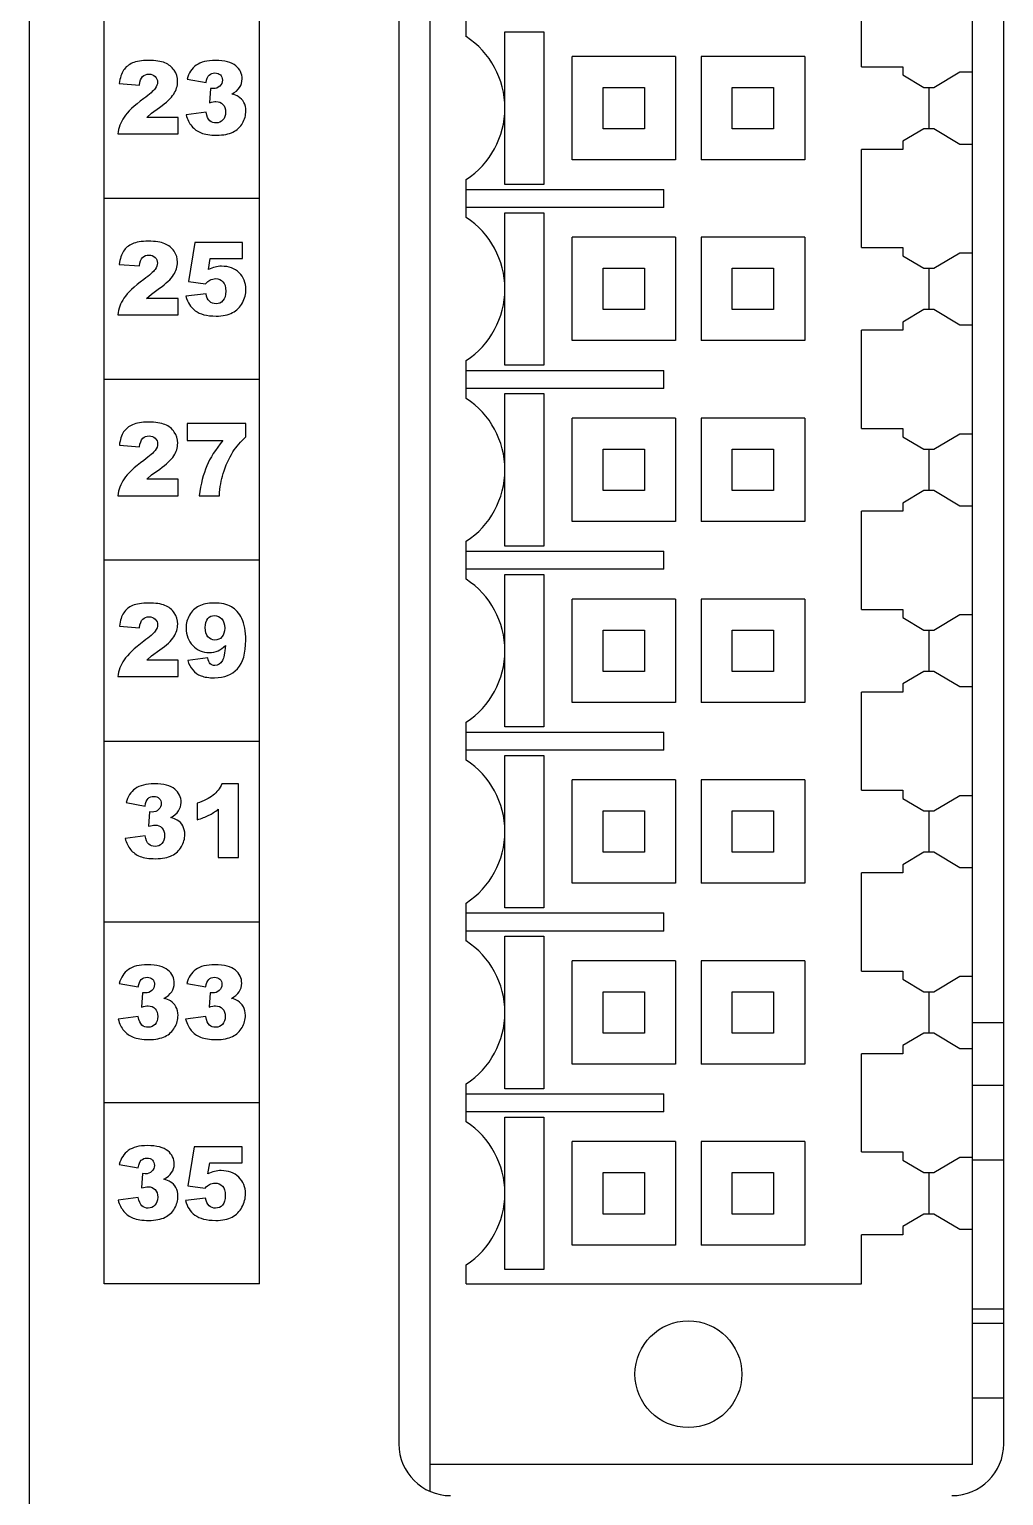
# Model space of a CAD drawing. Header units: millimetres. Extents: x 111 to 144, y 36 to 166.
# Drawn here: x 111 to 129.85, y 50.85 to 79.22 of the extents above; entities that cross this region are included whole.
import ezdxf

# ---------------------------------------------------------------- set-up
doc = ezdxf.new("R2010")
doc.units = ezdxf.units.MM
doc.header["$LTSCALE"] = 16.335
doc.layers.get('0').update_dxf_attribs({"linetype": 'CONTINUOUS'})

msp = doc.modelspace()

# ---------------------------------------------------------------- linework, layer by layer
at = {"linetype": 'Continuous'}
for p, q in [((111.001, 41.698), (111.001, 127.598)), ((118.751, 121.448), (118.751, 51.448)), ((129.251, 51.448), (129.251, 121.448)), ((118.151, 121.048), (118.151, 51.848)), ((129.851, 51.848), (129.851, 121.048)), ((112.451, 54.948), (112.451, 117.948)), ((115.451, 54.948), (115.451, 117.948)), ((127.101, 78.498), (127.101, 80.398)), ((119.451, 79.08), (119.451, 79.815)), ((120.201, 79.173), (120.952, 79.173)), ((120.201, 77.702), (120.201, 79.173)), ((120.952, 79.173), (120.952, 76.223)), ((123.501, 78.698), (121.501, 78.698)), ((121.501, 76.698), (121.501, 78.698)), ((123.501, 78.698), (123.501, 76.698)), ((126.001, 78.698), (124.001, 78.698)), ((124.001, 78.698), (124.001, 76.698)), ((126.001, 78.698), (126.001, 76.698)), ((127.101, 78.498), (127.901, 78.498)), ((127.901, 78.498), (127.901, 78.34)), ((127.901, 78.34), (128.304, 78.098)), ((128.501, 78.098), (129.001, 78.398)), ((129.001, 78.398), (129.251, 78.398)), ((112.74, 78.174), (113.13, 78.143)), ((114.054, 78.259), (114.422, 78.193)), ((114.506, 78.08), (114.486, 77.802)), ((114.557, 78.075), (114.506, 78.08)), ((122.101, 78.098), (122.901, 78.098)), ((122.101, 77.298), (122.101, 78.098)), ((122.901, 78.098), (122.901, 77.298)), ((124.601, 78.098), (125.401, 78.098)), ((124.601, 77.298), (124.601, 78.098)), ((125.401, 78.098), (125.401, 77.298)), ((128.304, 78.098), (128.501, 78.098)), ((128.401, 78.098), (128.401, 77.298)), ((113.271, 77.515), (113.364, 77.599)), ((113.879, 77.515), (113.271, 77.515)), ((113.364, 77.599), (113.521, 77.713)), ((113.879, 77.198), (113.879, 77.515)), ((114.422, 77.619), (114.033, 77.567)), ((120.201, 76.223), (120.201, 77.694)), ((112.712, 77.198), (113.879, 77.198)), ((122.901, 77.298), (122.101, 77.298)), ((125.401, 77.298), (124.601, 77.298)), ((128.304, 77.298), (127.901, 77.056)), ((128.501, 77.298), (128.304, 77.298)), ((129.001, 76.997), (128.501, 77.298)), ((127.901, 76.898), (127.101, 76.898)), ((127.101, 74.998), (127.101, 76.898)), ((127.901, 77.056), (127.901, 76.898)), ((129.251, 76.997), (129.001, 76.997)), ((123.501, 76.698), (121.501, 76.698)), ((126.001, 76.698), (124.001, 76.698)), ((119.451, 75.58), (119.451, 76.315)), ((119.451, 76.123), (123.276, 76.123)), ((120.952, 76.223), (120.201, 76.223)), ((123.276, 75.773), (123.276, 76.123)), ((115.451, 75.948), (112.451, 75.948)), ((123.276, 75.773), (119.451, 75.773)), ((120.201, 75.673), (120.952, 75.673)), ((120.201, 74.202), (120.201, 75.673)), ((120.952, 75.673), (120.952, 72.723)), ((123.501, 75.198), (121.501, 75.198)), ((121.501, 73.198), (121.501, 75.198)), ((123.501, 75.198), (123.501, 73.198)), ((126.001, 75.198), (124.001, 75.198)), ((124.001, 75.198), (124.001, 73.198)), ((126.001, 75.198), (126.001, 73.198)), ((114.201, 75.098), (114.078, 74.345)), ((115.124, 75.098), (114.201, 75.098)), ((115.124, 74.787), (115.124, 75.098)), ((127.101, 74.998), (127.901, 74.998)), ((127.901, 74.998), (127.901, 74.84)), ((112.739, 74.674), (113.129, 74.643)), ((114.465, 74.577), (114.499, 74.787)), ((114.499, 74.787), (115.124, 74.787)), ((127.901, 74.84), (128.304, 74.598)), ((128.501, 74.598), (129.001, 74.898)), ((129.001, 74.898), (129.251, 74.898)), ((114.078, 74.345), (114.409, 74.297)), ((122.101, 74.598), (122.901, 74.598)), ((122.101, 73.798), (122.101, 74.598)), ((122.901, 74.598), (122.901, 73.798)), ((124.601, 74.598), (125.401, 74.598)), ((124.601, 73.798), (124.601, 74.598)), ((125.401, 74.598), (125.401, 73.798)), ((128.304, 74.598), (128.501, 74.598)), ((128.401, 74.598), (128.401, 73.798)), ((113.27, 74.015), (113.363, 74.099)), ((113.363, 74.099), (113.52, 74.213)), ((114.421, 74.103), (114.027, 74.06)), ((120.201, 72.723), (120.201, 74.194)), ((113.877, 74.015), (113.27, 74.015)), ((113.877, 73.698), (113.877, 74.015)), ((122.901, 73.798), (122.101, 73.798)), ((125.401, 73.798), (124.601, 73.798)), ((128.304, 73.798), (127.901, 73.556)), ((128.501, 73.798), (128.304, 73.798)), ((129.001, 73.497), (128.501, 73.798)), ((112.71, 73.698), (113.877, 73.698)), ((127.901, 73.556), (127.901, 73.398)), ((129.251, 73.497), (129.001, 73.497)), ((127.901, 73.398), (127.101, 73.398)), ((127.101, 71.498), (127.101, 73.398)), ((123.501, 73.198), (121.501, 73.198)), ((126.001, 73.198), (124.001, 73.198)), ((119.451, 72.08), (119.451, 72.815)), ((120.952, 72.723), (120.201, 72.723)), ((115.451, 72.448), (112.451, 72.448)), ((119.451, 72.623), (123.276, 72.623)), ((123.276, 72.273), (123.276, 72.623)), ((123.276, 72.273), (119.451, 72.273)), ((120.201, 72.173), (120.952, 72.173)), ((120.201, 70.702), (120.201, 72.173)), ((120.952, 72.173), (120.952, 69.223)), ((115.188, 71.598), (114.053, 71.598)), ((114.053, 71.598), (114.053, 71.269)), ((115.188, 71.335), (115.188, 71.598)), ((123.501, 71.698), (121.501, 71.698)), ((121.501, 69.698), (121.501, 71.698)), ((123.501, 71.698), (123.501, 69.698)), ((126.001, 71.698), (124.001, 71.698)), ((124.001, 71.698), (124.001, 69.698)), ((126.001, 71.698), (126.001, 69.698)), ((114.053, 71.269), (114.744, 71.269)), ((127.101, 71.498), (127.901, 71.498)), ((127.901, 71.498), (127.901, 71.34)), ((127.901, 71.34), (128.304, 71.098)), ((128.501, 71.098), (129.001, 71.398)), ((129.001, 71.398), (129.251, 71.398)), ((112.742, 71.174), (113.131, 71.143)), ((122.101, 71.098), (122.901, 71.098)), ((122.101, 70.298), (122.101, 71.098)), ((122.901, 71.098), (122.901, 70.298)), ((124.601, 71.098), (125.401, 71.098)), ((124.601, 70.298), (124.601, 71.098)), ((125.401, 71.098), (125.401, 70.298)), ((128.304, 71.098), (128.501, 71.098)), ((128.401, 71.098), (128.401, 70.298)), ((113.366, 70.599), (113.523, 70.713)), ((120.201, 69.223), (120.201, 70.694)), ((113.273, 70.515), (113.366, 70.599)), ((113.88, 70.515), (113.273, 70.515)), ((113.88, 70.198), (113.88, 70.515)), ((112.713, 70.198), (113.88, 70.198)), ((114.289, 70.198), (114.677, 70.198)), ((122.901, 70.298), (122.101, 70.298)), ((125.401, 70.298), (124.601, 70.298)), ((128.304, 70.298), (127.901, 70.056)), ((128.501, 70.298), (128.304, 70.298)), ((129.001, 69.997), (128.501, 70.298)), ((127.901, 69.898), (127.101, 69.898)), ((127.101, 67.998), (127.101, 69.898)), ((127.901, 70.056), (127.901, 69.898)), ((129.251, 69.997), (129.001, 69.997)), ((123.501, 69.698), (121.501, 69.698)), ((126.001, 69.698), (124.001, 69.698)), ((119.451, 68.58), (119.451, 69.315)), ((119.451, 69.123), (123.276, 69.123)), ((120.952, 69.223), (120.201, 69.223)), ((123.276, 68.773), (123.276, 69.123)), ((115.451, 68.948), (112.451, 68.948)), ((123.276, 68.773), (119.451, 68.773)), ((120.201, 68.673), (120.952, 68.673)), ((120.201, 67.202), (120.201, 68.673)), ((120.952, 68.673), (120.952, 65.723)), ((123.501, 68.198), (121.501, 68.198)), ((121.501, 66.198), (121.501, 68.198)), ((123.501, 68.198), (123.501, 66.198)), ((126.001, 68.198), (124.001, 68.198)), ((124.001, 68.198), (124.001, 66.198)), ((126.001, 68.198), (126.001, 66.198)), ((127.101, 67.998), (127.901, 67.998)), ((127.901, 67.998), (127.901, 67.84)), ((127.901, 67.84), (128.304, 67.598)), ((128.501, 67.598), (129.001, 67.898)), ((129.001, 67.898), (129.251, 67.898)), ((112.742, 67.674), (113.132, 67.643)), ((122.101, 67.598), (122.901, 67.598)), ((122.101, 66.798), (122.101, 67.598)), ((122.901, 67.598), (122.901, 66.798)), ((124.601, 67.598), (125.401, 67.598)), ((124.601, 66.798), (124.601, 67.598)), ((125.401, 67.598), (125.401, 66.798)), ((128.304, 67.598), (128.501, 67.598)), ((128.401, 67.598), (128.401, 66.798)), ((113.273, 67.015), (113.366, 67.099)), ((113.881, 67.015), (113.273, 67.015)), ((113.366, 67.099), (113.523, 67.213)), ((113.881, 66.698), (113.881, 67.015)), ((114.451, 67.06), (114.064, 67.012)), ((120.201, 65.723), (120.201, 67.194)), ((112.714, 66.698), (113.881, 66.698)), ((122.901, 66.798), (122.101, 66.798)), ((125.401, 66.798), (124.601, 66.798)), ((128.304, 66.798), (127.901, 66.556)), ((128.501, 66.798), (128.304, 66.798)), ((129.001, 66.497), (128.501, 66.798)), ((127.901, 66.398), (127.101, 66.398)), ((127.101, 64.498), (127.101, 66.398)), ((127.901, 66.556), (127.901, 66.398)), ((129.251, 66.497), (129.001, 66.497)), ((123.501, 66.198), (121.501, 66.198)), ((126.001, 66.198), (124.001, 66.198)), ((119.451, 65.08), (119.451, 65.815)), ((119.451, 65.623), (123.276, 65.623)), ((120.952, 65.723), (120.201, 65.723)), ((123.276, 65.273), (123.276, 65.623)), ((112.451, 65.448), (115.451, 65.448)), ((123.276, 65.273), (119.451, 65.273)), ((120.201, 65.173), (120.952, 65.173)), ((120.201, 63.702), (120.201, 65.173)), ((120.952, 65.173), (120.952, 62.223)), ((123.501, 64.698), (121.501, 64.698)), ((121.501, 62.698), (121.501, 64.698)), ((123.501, 64.698), (123.501, 62.698)), ((126.001, 64.698), (124.001, 64.698)), ((124.001, 64.698), (124.001, 62.698)), ((126.001, 64.698), (126.001, 62.698)), ((115.049, 64.621), (114.728, 64.621)), ((115.049, 63.198), (115.049, 64.621)), ((127.101, 64.498), (127.901, 64.498)), ((127.901, 64.498), (127.901, 64.34)), ((112.873, 64.259), (113.241, 64.193)), ((114.247, 64.246), (114.247, 63.927)), ((114.656, 64.131), (114.656, 63.198)), ((127.901, 64.34), (128.304, 64.098)), ((128.501, 64.098), (129.001, 64.398)), ((129.001, 64.398), (129.251, 64.398)), ((113.325, 64.08), (113.305, 63.802)), ((113.375, 64.075), (113.325, 64.08)), ((122.101, 64.098), (122.901, 64.098)), ((122.101, 63.298), (122.101, 64.098)), ((122.901, 64.098), (122.901, 63.298)), ((124.601, 64.098), (125.401, 64.098)), ((124.601, 63.298), (124.601, 64.098)), ((125.401, 64.098), (125.401, 63.298)), ((128.304, 64.098), (128.501, 64.098)), ((128.401, 64.098), (128.401, 63.298)), ((113.241, 63.619), (112.852, 63.567)), ((120.201, 62.223), (120.201, 63.694)), ((122.901, 63.298), (122.101, 63.298)), ((125.401, 63.298), (124.601, 63.298)), ((128.304, 63.298), (127.901, 63.056)), ((128.501, 63.298), (128.304, 63.298)), ((129.001, 62.997), (128.501, 63.298)), ((114.656, 63.198), (115.049, 63.198)), ((127.901, 63.056), (127.901, 62.898)), ((129.251, 62.997), (129.001, 62.997)), ((127.901, 62.898), (127.101, 62.898)), ((127.101, 60.998), (127.101, 62.898)), ((123.501, 62.698), (121.501, 62.698)), ((126.001, 62.698), (124.001, 62.698)), ((119.451, 61.58), (119.451, 62.315)), ((120.952, 62.223), (120.201, 62.223)), ((115.451, 61.948), (112.451, 61.948)), ((119.451, 62.123), (123.276, 62.123)), ((123.276, 61.773), (123.276, 62.123)), ((123.276, 61.773), (119.451, 61.773)), ((120.201, 61.673), (120.952, 61.673)), ((120.201, 60.202), (120.201, 61.673)), ((120.952, 61.673), (120.952, 58.723)), ((123.501, 61.198), (121.501, 61.198)), ((121.501, 59.198), (121.501, 61.198)), ((123.501, 61.198), (123.501, 59.198)), ((126.001, 61.198), (124.001, 61.198)), ((124.001, 61.198), (124.001, 59.198)), ((126.001, 61.198), (126.001, 59.198)), ((112.741, 60.759), (113.109, 60.693)), ((114.046, 60.759), (114.413, 60.693)), ((127.101, 60.998), (127.901, 60.998)), ((127.901, 60.998), (127.901, 60.84)), ((127.901, 60.84), (128.304, 60.598)), ((128.501, 60.598), (129.001, 60.898)), ((129.001, 60.898), (129.251, 60.898)), ((113.193, 60.58), (113.173, 60.302)), ((113.244, 60.575), (113.193, 60.58)), ((114.497, 60.58), (114.477, 60.302)), ((114.548, 60.575), (114.497, 60.58)), ((122.101, 60.598), (122.901, 60.598)), ((122.101, 59.798), (122.101, 60.598)), ((122.901, 60.598), (122.901, 59.798)), ((124.601, 60.598), (125.401, 60.598)), ((124.601, 59.798), (124.601, 60.598)), ((125.401, 60.598), (125.401, 59.798)), ((128.304, 60.598), (128.501, 60.598)), ((128.401, 60.598), (128.401, 59.798)), ((120.201, 58.723), (120.201, 60.194)), ((113.109, 60.119), (112.72, 60.067)), ((114.413, 60.119), (114.025, 60.067)), ((129.851, 59.998), (129.251, 59.998)), ((129.851, 59.998), (129.251, 59.998)), ((122.901, 59.798), (122.101, 59.798)), ((125.401, 59.798), (124.601, 59.798)), ((128.304, 59.798), (127.901, 59.556)), ((128.501, 59.798), (128.304, 59.798)), ((129.001, 59.497), (128.501, 59.798)), ((127.901, 59.398), (127.101, 59.398)), ((127.101, 57.498), (127.101, 59.398)), ((127.901, 59.556), (127.901, 59.398)), ((129.251, 59.497), (129.001, 59.497)), ((123.501, 59.198), (121.501, 59.198)), ((126.001, 59.198), (124.001, 59.198)), ((119.451, 58.08), (119.451, 58.815)), ((129.851, 58.784), (129.251, 58.784)), ((119.451, 58.623), (123.276, 58.623)), ((120.952, 58.723), (120.201, 58.723)), ((123.276, 58.273), (123.276, 58.623)), ((115.451, 58.448), (112.451, 58.448)), ((123.276, 58.273), (119.451, 58.273)), ((120.201, 58.173), (120.952, 58.173)), ((120.201, 56.702), (120.201, 58.173)), ((120.952, 58.173), (120.952, 55.223)), ((123.501, 57.698), (121.501, 57.698)), ((121.501, 55.698), (121.501, 57.698)), ((123.501, 57.698), (123.501, 55.698)), ((126.001, 57.698), (124.001, 57.698)), ((124.001, 57.698), (124.001, 55.698)), ((126.001, 57.698), (126.001, 55.698)), ((114.192, 57.598), (114.069, 56.845)), ((115.116, 57.598), (114.192, 57.598)), ((115.116, 57.287), (115.116, 57.598)), ((127.101, 57.498), (127.901, 57.498)), ((127.901, 57.498), (127.901, 57.34)), ((127.901, 57.34), (128.304, 57.098)), ((128.501, 57.098), (129.001, 57.398)), ((129.001, 57.398), (129.251, 57.398)), ((129.851, 57.341), (129.251, 57.341)), ((112.74, 57.259), (113.108, 57.193)), ((113.192, 57.08), (113.171, 56.802)), ((113.242, 57.075), (113.192, 57.08)), ((114.457, 57.077), (114.49, 57.287)), ((114.49, 57.287), (115.116, 57.287)), ((122.101, 57.098), (122.901, 57.098)), ((122.101, 56.298), (122.101, 57.098)), ((122.901, 57.098), (122.901, 56.298)), ((124.601, 57.098), (125.401, 57.098)), ((124.601, 56.298), (124.601, 57.098)), ((125.401, 57.098), (125.401, 56.298)), ((128.304, 57.098), (128.501, 57.098)), ((128.401, 57.098), (128.401, 56.298)), ((114.069, 56.845), (114.401, 56.797)), ((113.108, 56.619), (112.719, 56.567)), ((114.412, 56.603), (114.019, 56.56)), ((120.201, 55.223), (120.201, 56.694)), ((122.901, 56.298), (122.101, 56.298)), ((125.401, 56.298), (124.601, 56.298)), ((128.304, 56.298), (127.901, 56.056)), ((128.501, 56.298), (128.304, 56.298)), ((129.001, 55.997), (128.501, 56.298)), ((127.901, 56.056), (127.901, 55.898)), ((129.251, 55.997), (129.001, 55.997)), ((123.501, 55.698), (121.501, 55.698)), ((126.001, 55.698), (124.001, 55.698)), ((127.901, 55.898), (127.101, 55.898)), ((127.101, 54.948), (127.101, 55.898)), ((119.451, 54.948), (119.451, 55.315)), ((120.952, 55.223), (120.201, 55.223)), ((115.451, 54.948), (112.451, 54.948)), ((119.451, 54.948), (127.101, 54.948)), ((129.851, 54.454), (129.251, 54.454)), ((129.251, 54.184), (129.851, 54.184)), ((129.251, 52.741), (129.851, 52.741)), ((129.251, 51.448), (118.751, 51.448)), ((118.751, 51.448), (118.751, 50.932))]:
    msp.add_line(p, q, dxfattribs=at)
msp.add_circle((123.751, 53.198), 1.033, dxfattribs=at)
for centre, radius, start, end in [((118.551, 77.698), 1.65, 303.0557, 56.9443), ((118.551, 74.198), 1.65, 303.0557, 56.9443), ((118.551, 70.698), 1.65, 303.0557, 56.9443), ((118.551, 67.198), 1.65, 303.0557, 56.9443), ((118.551, 63.698), 1.65, 303.0557, 56.9443), ((118.551, 60.198), 1.65, 303.0557, 56.9443), ((118.551, 56.698), 1.65, 303.0557, 56.9443), ((119.151, 51.848), 1, 180, 270), ((128.851, 51.848), 1, 270, 0)]:
    msp.add_arc(centre, radius, start, end, dxfattribs=at)
for points in [[(113.305, 78.621), (113.173, 78.621), (113.071, 78.604), (112.996, 78.572)], [(113.624, 78.574), (113.547, 78.605), (113.441, 78.621), (113.305, 78.621)], [(114.6, 78.621), (114.44, 78.621), (114.317, 78.59), (114.23, 78.528)], [(114.996, 78.519), (114.914, 78.587), (114.782, 78.621), (114.6, 78.621)], [(112.824, 78.431), (112.783, 78.369), (112.756, 78.283), (112.74, 78.174)], [(112.996, 78.572), (112.922, 78.539), (112.864, 78.492), (112.824, 78.431)], [(113.193, 78.308), (113.224, 78.339), (113.266, 78.355), (113.315, 78.355)], [(113.315, 78.355), (113.363, 78.355), (113.402, 78.34), (113.434, 78.309)], [(113.803, 78.43), (113.759, 78.495), (113.7, 78.543), (113.624, 78.574)], [(113.869, 78.214), (113.869, 78.294), (113.847, 78.365), (113.803, 78.43)], [(114.23, 78.528), (114.143, 78.465), (114.085, 78.375), (114.054, 78.259)], [(114.422, 78.193), (114.432, 78.261), (114.452, 78.31), (114.48, 78.338)], [(114.48, 78.338), (114.509, 78.365), (114.546, 78.38), (114.592, 78.38)], [(114.592, 78.38), (114.636, 78.38), (114.671, 78.366), (114.697, 78.341)], [(114.697, 78.341), (114.722, 78.316), (114.735, 78.281), (114.735, 78.239)], [(115.118, 78.262), (115.118, 78.365), (115.077, 78.45), (114.996, 78.519)], [(113.13, 78.143), (113.14, 78.221), (113.161, 78.277), (113.193, 78.308)], [(113.433, 78.075), (113.401, 78.031), (113.329, 77.966), (113.215, 77.882)], [(113.481, 78.2), (113.481, 78.16), (113.465, 78.119), (113.433, 78.075)], [(113.434, 78.309), (113.465, 78.279), (113.481, 78.242), (113.481, 78.2)], [(113.794, 77.969), (113.843, 78.047), (113.869, 78.128), (113.869, 78.214)], [(114.684, 78.124), (114.649, 78.091), (114.607, 78.075), (114.557, 78.075)], [(114.735, 78.239), (114.735, 78.195), (114.718, 78.156), (114.684, 78.124)], [(114.919, 77.969), (114.985, 78.005), (115.035, 78.048), (115.068, 78.098)], [(115.068, 78.098), (115.101, 78.147), (115.118, 78.201), (115.118, 78.262)], [(113.215, 77.882), (113.028, 77.744), (112.901, 77.623), (112.833, 77.522)], [(113.521, 77.713), (113.653, 77.806), (113.744, 77.891), (113.794, 77.969)], [(114.486, 77.802), (114.54, 77.817), (114.582, 77.825), (114.612, 77.825)], [(114.612, 77.825), (114.669, 77.825), (114.714, 77.807), (114.747, 77.771)], [(114.747, 77.771), (114.781, 77.735), (114.798, 77.686), (114.798, 77.621)], [(115.043, 77.922), (115.014, 77.94), (114.972, 77.956), (114.919, 77.969)], [(115.151, 77.809), (115.125, 77.856), (115.089, 77.894), (115.043, 77.922)], [(115.19, 77.642), (115.19, 77.707), (115.176, 77.762), (115.151, 77.809)], [(112.833, 77.522), (112.765, 77.421), (112.725, 77.312), (112.712, 77.198)], [(114.033, 77.567), (114.058, 77.479), (114.094, 77.407), (114.142, 77.349)], [(114.493, 77.455), (114.46, 77.486), (114.437, 77.54), (114.422, 77.619)], [(114.746, 77.468), (114.711, 77.43), (114.667, 77.411), (114.616, 77.411)], [(114.798, 77.621), (114.798, 77.557), (114.78, 77.506), (114.746, 77.468)], [(115.126, 77.407), (115.168, 77.481), (115.19, 77.559), (115.19, 77.642)], [(114.142, 77.349), (114.19, 77.292), (114.25, 77.248), (114.324, 77.219)], [(114.324, 77.219), (114.397, 77.189), (114.497, 77.174), (114.625, 77.174)], [(114.616, 77.411), (114.566, 77.411), (114.525, 77.425), (114.493, 77.455)], [(114.625, 77.174), (114.755, 77.174), (114.861, 77.195), (114.941, 77.234)], [(114.941, 77.234), (115.022, 77.274), (115.083, 77.332), (115.126, 77.407)], [(112.823, 74.931), (112.782, 74.869), (112.754, 74.783), (112.739, 74.674)], [(112.995, 75.072), (112.92, 75.039), (112.863, 74.992), (112.823, 74.931)], [(113.303, 75.121), (113.171, 75.121), (113.069, 75.104), (112.995, 75.072)], [(113.622, 75.074), (113.546, 75.105), (113.44, 75.121), (113.303, 75.121)], [(113.802, 74.93), (113.758, 74.995), (113.699, 75.043), (113.622, 75.074)], [(113.868, 74.714), (113.868, 74.794), (113.846, 74.865), (113.802, 74.93)], [(113.129, 74.643), (113.139, 74.721), (113.16, 74.777), (113.192, 74.808)], [(113.192, 74.808), (113.223, 74.839), (113.264, 74.855), (113.314, 74.855)], [(113.314, 74.855), (113.362, 74.855), (113.401, 74.84), (113.432, 74.809)], [(113.432, 74.809), (113.464, 74.779), (113.48, 74.742), (113.48, 74.7)], [(113.48, 74.7), (113.48, 74.66), (113.464, 74.619), (113.432, 74.575)], [(113.792, 74.469), (113.842, 74.547), (113.868, 74.628), (113.868, 74.714)], [(114.72, 74.638), (114.677, 74.638), (114.635, 74.632), (114.594, 74.622)], [(115.06, 74.511), (114.973, 74.595), (114.859, 74.638), (114.72, 74.638)], [(113.214, 74.382), (113.026, 74.244), (112.899, 74.123), (112.832, 74.022)], [(113.432, 74.575), (113.4, 74.531), (113.327, 74.466), (113.214, 74.382)], [(113.52, 74.213), (113.652, 74.306), (113.743, 74.391), (113.792, 74.469)], [(114.409, 74.297), (114.44, 74.332), (114.468, 74.356), (114.495, 74.37)], [(114.594, 74.622), (114.551, 74.612), (114.508, 74.597), (114.465, 74.577)], [(114.495, 74.37), (114.529, 74.388), (114.566, 74.398), (114.604, 74.398)], [(114.604, 74.398), (114.663, 74.398), (114.71, 74.377), (114.746, 74.339)], [(115.191, 74.191), (115.191, 74.319), (115.147, 74.426), (115.06, 74.511)], [(114.027, 74.06), (114.046, 73.995), (114.07, 73.94), (114.099, 73.896)], [(114.487, 73.959), (114.452, 73.992), (114.43, 74.04), (114.421, 74.103)], [(114.746, 74.339), (114.782, 74.3), (114.8, 74.239), (114.8, 74.156)], [(114.8, 74.156), (114.8, 74.074), (114.782, 74.013), (114.746, 73.972)], [(115.124, 73.93), (115.168, 74.014), (115.191, 74.101), (115.191, 74.191)], [(112.832, 74.022), (112.764, 73.921), (112.724, 73.812), (112.71, 73.698)], [(114.099, 73.896), (114.127, 73.852), (114.165, 73.812), (114.211, 73.778)], [(114.211, 73.778), (114.256, 73.743), (114.313, 73.717), (114.379, 73.7)], [(114.613, 73.911), (114.564, 73.911), (114.522, 73.927), (114.487, 73.959)], [(114.746, 73.972), (114.711, 73.931), (114.666, 73.911), (114.613, 73.911)], [(114.932, 73.74), (115.015, 73.783), (115.079, 73.847), (115.124, 73.93)], [(114.379, 73.7), (114.444, 73.683), (114.524, 73.674), (114.616, 73.674)], [(114.616, 73.674), (114.744, 73.674), (114.85, 73.696), (114.932, 73.74)], [(112.998, 71.572), (112.923, 71.539), (112.866, 71.492), (112.825, 71.431)], [(113.306, 71.621), (113.174, 71.621), (113.072, 71.604), (112.998, 71.572)], [(113.625, 71.574), (113.549, 71.605), (113.443, 71.621), (113.306, 71.621)], [(113.805, 71.43), (113.761, 71.495), (113.702, 71.543), (113.625, 71.574)], [(112.825, 71.431), (112.785, 71.369), (112.757, 71.283), (112.742, 71.174)], [(113.131, 71.143), (113.142, 71.221), (113.163, 71.277), (113.195, 71.308)], [(113.195, 71.308), (113.226, 71.339), (113.267, 71.355), (113.317, 71.355)], [(113.317, 71.355), (113.364, 71.355), (113.404, 71.34), (113.435, 71.309)], [(113.435, 71.309), (113.467, 71.279), (113.483, 71.242), (113.483, 71.2)], [(113.871, 71.214), (113.871, 71.294), (113.849, 71.365), (113.805, 71.43)], [(114.744, 71.269), (114.602, 71.092), (114.498, 70.927), (114.433, 70.773)], [(114.941, 71.045), (115.007, 71.149), (115.089, 71.245), (115.188, 71.335)], [(113.435, 71.075), (113.403, 71.031), (113.33, 70.966), (113.216, 70.882)], [(113.483, 71.2), (113.483, 71.16), (113.467, 71.119), (113.435, 71.075)], [(113.523, 70.713), (113.655, 70.806), (113.745, 70.891), (113.795, 70.969)], [(113.795, 70.969), (113.845, 71.047), (113.871, 71.128), (113.871, 71.214)], [(114.75, 70.625), (114.797, 70.779), (114.861, 70.92), (114.941, 71.045)], [(113.216, 70.882), (113.029, 70.744), (112.902, 70.623), (112.834, 70.522)], [(114.433, 70.773), (114.367, 70.618), (114.319, 70.426), (114.289, 70.198)], [(112.834, 70.522), (112.767, 70.421), (112.726, 70.312), (112.713, 70.198)], [(114.677, 70.198), (114.689, 70.362), (114.714, 70.504), (114.75, 70.625)], [(113.307, 68.121), (113.175, 68.121), (113.073, 68.104), (112.998, 68.072)], [(113.625, 68.074), (113.549, 68.105), (113.443, 68.121), (113.307, 68.121)], [(114.572, 68.121), (114.455, 68.121), (114.358, 68.101), (114.282, 68.062)], [(114.909, 68.049), (114.824, 68.097), (114.711, 68.121), (114.572, 68.121)], [(112.826, 67.931), (112.785, 67.869), (112.758, 67.783), (112.742, 67.674)], [(112.998, 68.072), (112.924, 68.039), (112.866, 67.992), (112.826, 67.931)], [(113.195, 67.808), (113.226, 67.839), (113.267, 67.855), (113.317, 67.855)], [(113.317, 67.855), (113.365, 67.855), (113.404, 67.84), (113.436, 67.809)], [(113.805, 67.93), (113.761, 67.995), (113.702, 68.043), (113.625, 68.074)], [(113.871, 67.714), (113.871, 67.794), (113.849, 67.865), (113.805, 67.93)], [(114.1, 67.889), (114.056, 67.813), (114.034, 67.728), (114.034, 67.635)], [(114.282, 68.062), (114.204, 68.023), (114.144, 67.966), (114.1, 67.889)], [(114.404, 67.646), (114.404, 67.723), (114.42, 67.781), (114.455, 67.82)], [(114.455, 67.82), (114.489, 67.859), (114.532, 67.879), (114.583, 67.879)], [(114.583, 67.879), (114.638, 67.879), (114.685, 67.857), (114.723, 67.814)], [(115.112, 67.82), (115.061, 67.925), (114.993, 68.001), (114.909, 68.049)], [(115.188, 67.405), (115.188, 67.577), (115.162, 67.715), (115.112, 67.82)], [(113.132, 67.643), (113.142, 67.721), (113.163, 67.777), (113.195, 67.808)], [(113.435, 67.575), (113.403, 67.531), (113.331, 67.466), (113.217, 67.382)], [(113.483, 67.7), (113.483, 67.66), (113.467, 67.619), (113.435, 67.575)], [(113.436, 67.809), (113.467, 67.779), (113.483, 67.742), (113.483, 67.7)], [(113.796, 67.469), (113.845, 67.547), (113.871, 67.628), (113.871, 67.714)], [(114.034, 67.635), (114.034, 67.499), (114.077, 67.386), (114.163, 67.297)], [(114.456, 67.466), (114.421, 67.507), (114.404, 67.568), (114.404, 67.646)], [(114.723, 67.814), (114.761, 67.771), (114.78, 67.712), (114.78, 67.636)], [(114.78, 67.636), (114.78, 67.562), (114.762, 67.504), (114.726, 67.464)], [(113.217, 67.382), (113.03, 67.244), (112.903, 67.123), (112.835, 67.022)], [(113.523, 67.213), (113.655, 67.306), (113.746, 67.391), (113.796, 67.469)], [(114.163, 67.297), (114.249, 67.208), (114.355, 67.164), (114.481, 67.164)], [(114.589, 67.404), (114.536, 67.404), (114.492, 67.424), (114.456, 67.466)], [(114.726, 67.464), (114.689, 67.424), (114.644, 67.404), (114.589, 67.404)], [(114.651, 67.197), (114.7, 67.219), (114.748, 67.254), (114.794, 67.302)], [(114.794, 67.302), (114.781, 67.151), (114.762, 67.053), (114.737, 67.007)], [(115.028, 66.85), (115.134, 66.967), (115.188, 67.152), (115.188, 67.405)], [(112.835, 67.022), (112.767, 66.921), (112.727, 66.812), (112.714, 66.698)], [(114.064, 67.012), (114.087, 66.937), (114.119, 66.875), (114.162, 66.825)], [(114.502, 66.945), (114.477, 66.968), (114.46, 67.006), (114.451, 67.06)], [(114.481, 67.164), (114.545, 67.164), (114.602, 67.174), (114.651, 67.197)], [(114.737, 67.007), (114.702, 66.944), (114.653, 66.912), (114.591, 66.912)], [(114.162, 66.825), (114.204, 66.776), (114.258, 66.738), (114.323, 66.712)], [(114.323, 66.712), (114.387, 66.687), (114.475, 66.674), (114.586, 66.674)], [(114.591, 66.912), (114.556, 66.912), (114.526, 66.923), (114.502, 66.945)], [(114.586, 66.674), (114.774, 66.674), (114.921, 66.732), (115.028, 66.85)], [(113.049, 64.528), (112.962, 64.465), (112.904, 64.375), (112.873, 64.259)], [(113.418, 64.621), (113.259, 64.621), (113.136, 64.59), (113.049, 64.528)], [(113.814, 64.519), (113.733, 64.587), (113.601, 64.621), (113.418, 64.621)], [(113.937, 64.262), (113.937, 64.365), (113.896, 64.45), (113.814, 64.519)], [(114.728, 64.621), (114.686, 64.534), (114.628, 64.459), (114.556, 64.4)], [(113.241, 64.193), (113.25, 64.261), (113.27, 64.31), (113.299, 64.338)], [(113.299, 64.338), (113.328, 64.365), (113.365, 64.38), (113.411, 64.38)], [(113.411, 64.38), (113.455, 64.38), (113.49, 64.366), (113.515, 64.341)], [(113.554, 64.239), (113.554, 64.195), (113.537, 64.156), (113.502, 64.124)], [(113.515, 64.341), (113.541, 64.316), (113.554, 64.281), (113.554, 64.239)], [(113.887, 64.098), (113.92, 64.147), (113.937, 64.201), (113.937, 64.262)], [(114.556, 64.4), (114.482, 64.34), (114.379, 64.288), (114.247, 64.246)], [(114.471, 64.013), (114.53, 64.043), (114.592, 64.082), (114.656, 64.131)], [(113.502, 64.124), (113.468, 64.091), (113.426, 64.075), (113.375, 64.075)], [(113.737, 63.969), (113.804, 64.005), (113.854, 64.048), (113.887, 64.098)], [(113.861, 63.922), (113.833, 63.94), (113.791, 63.956), (113.737, 63.969)], [(113.969, 63.809), (113.944, 63.856), (113.907, 63.894), (113.861, 63.922)], [(114.247, 63.927), (114.337, 63.954), (114.412, 63.983), (114.471, 64.013)], [(112.852, 63.567), (112.877, 63.479), (112.913, 63.407), (112.961, 63.349)], [(113.311, 63.455), (113.279, 63.486), (113.256, 63.54), (113.241, 63.619)], [(113.305, 63.802), (113.358, 63.817), (113.4, 63.825), (113.431, 63.825)], [(113.431, 63.825), (113.488, 63.825), (113.533, 63.807), (113.566, 63.771)], [(113.617, 63.621), (113.617, 63.557), (113.599, 63.506), (113.564, 63.468)], [(113.566, 63.771), (113.6, 63.735), (113.617, 63.686), (113.617, 63.621)], [(113.944, 63.407), (113.987, 63.481), (114.009, 63.559), (114.009, 63.642)], [(114.009, 63.642), (114.009, 63.707), (113.995, 63.762), (113.969, 63.809)], [(112.961, 63.349), (113.009, 63.292), (113.069, 63.248), (113.142, 63.219)], [(113.435, 63.411), (113.385, 63.411), (113.344, 63.425), (113.311, 63.455)], [(113.564, 63.468), (113.53, 63.43), (113.486, 63.411), (113.435, 63.411)], [(113.76, 63.234), (113.84, 63.274), (113.902, 63.332), (113.944, 63.407)], [(113.142, 63.219), (113.216, 63.189), (113.316, 63.174), (113.444, 63.174)], [(113.444, 63.174), (113.574, 63.174), (113.68, 63.195), (113.76, 63.234)], [(112.917, 61.028), (112.83, 60.965), (112.772, 60.875), (112.741, 60.759)], [(113.287, 61.121), (113.127, 61.121), (113.004, 61.09), (112.917, 61.028)], [(113.682, 61.019), (113.601, 61.087), (113.469, 61.121), (113.287, 61.121)], [(113.805, 60.762), (113.805, 60.865), (113.764, 60.95), (113.682, 61.019)], [(114.222, 61.028), (114.135, 60.965), (114.076, 60.875), (114.046, 60.759)], [(114.591, 61.121), (114.432, 61.121), (114.308, 61.09), (114.222, 61.028)], [(114.987, 61.019), (114.905, 61.087), (114.773, 61.121), (114.591, 61.121)], [(115.11, 60.762), (115.11, 60.865), (115.069, 60.95), (114.987, 61.019)], [(113.109, 60.693), (113.118, 60.761), (113.139, 60.81), (113.167, 60.838)], [(113.167, 60.838), (113.196, 60.865), (113.233, 60.88), (113.279, 60.88)], [(113.279, 60.88), (113.323, 60.88), (113.358, 60.866), (113.383, 60.841)], [(113.422, 60.739), (113.422, 60.695), (113.405, 60.656), (113.371, 60.624)], [(113.383, 60.841), (113.409, 60.816), (113.422, 60.781), (113.422, 60.739)], [(113.755, 60.598), (113.788, 60.647), (113.805, 60.701), (113.805, 60.762)], [(114.413, 60.693), (114.423, 60.761), (114.443, 60.81), (114.472, 60.838)], [(114.472, 60.838), (114.5, 60.865), (114.538, 60.88), (114.583, 60.88)], [(114.583, 60.88), (114.627, 60.88), (114.663, 60.866), (114.688, 60.841)], [(114.727, 60.739), (114.727, 60.695), (114.709, 60.656), (114.675, 60.624)], [(114.688, 60.841), (114.713, 60.816), (114.727, 60.781), (114.727, 60.739)], [(115.06, 60.598), (115.092, 60.647), (115.11, 60.701), (115.11, 60.762)], [(113.371, 60.624), (113.336, 60.591), (113.294, 60.575), (113.244, 60.575)], [(113.606, 60.469), (113.672, 60.505), (113.722, 60.548), (113.755, 60.598)], [(113.729, 60.422), (113.701, 60.44), (113.659, 60.456), (113.606, 60.469)], [(114.675, 60.624), (114.641, 60.591), (114.599, 60.575), (114.548, 60.575)], [(114.91, 60.469), (114.977, 60.505), (115.027, 60.548), (115.06, 60.598)], [(115.034, 60.422), (115.006, 60.44), (114.964, 60.456), (114.91, 60.469)], [(113.173, 60.302), (113.226, 60.317), (113.268, 60.325), (113.299, 60.325)], [(113.299, 60.325), (113.356, 60.325), (113.401, 60.307), (113.434, 60.271)], [(113.434, 60.271), (113.468, 60.235), (113.485, 60.186), (113.485, 60.121)], [(113.838, 60.309), (113.812, 60.356), (113.776, 60.394), (113.729, 60.422)], [(113.877, 60.142), (113.877, 60.207), (113.863, 60.262), (113.838, 60.309)], [(114.477, 60.302), (114.531, 60.317), (114.573, 60.325), (114.603, 60.325)], [(114.603, 60.325), (114.661, 60.325), (114.706, 60.307), (114.739, 60.271)], [(114.739, 60.271), (114.773, 60.235), (114.79, 60.186), (114.79, 60.121)], [(115.142, 60.309), (115.116, 60.356), (115.08, 60.394), (115.034, 60.422)], [(115.181, 60.142), (115.181, 60.207), (115.168, 60.262), (115.142, 60.309)], [(112.72, 60.067), (112.745, 59.979), (112.781, 59.907), (112.829, 59.849)], [(113.18, 59.955), (113.147, 59.986), (113.124, 60.04), (113.109, 60.119)], [(113.303, 59.911), (113.253, 59.911), (113.212, 59.925), (113.18, 59.955)], [(113.433, 59.968), (113.398, 59.93), (113.354, 59.911), (113.303, 59.911)], [(113.485, 60.121), (113.485, 60.057), (113.467, 60.006), (113.433, 59.968)], [(113.628, 59.734), (113.709, 59.774), (113.77, 59.832), (113.812, 59.907)], [(113.812, 59.907), (113.855, 59.981), (113.877, 60.059), (113.877, 60.142)], [(114.025, 60.067), (114.05, 59.979), (114.086, 59.907), (114.134, 59.849)], [(114.484, 59.955), (114.452, 59.986), (114.429, 60.04), (114.413, 60.119)], [(114.607, 59.911), (114.558, 59.911), (114.517, 59.925), (114.484, 59.955)], [(114.737, 59.968), (114.703, 59.93), (114.659, 59.911), (114.607, 59.911)], [(114.79, 60.121), (114.79, 60.057), (114.772, 60.006), (114.737, 59.968)], [(114.933, 59.734), (115.013, 59.774), (115.074, 59.832), (115.117, 59.907)], [(115.117, 59.907), (115.159, 59.981), (115.181, 60.059), (115.181, 60.142)], [(112.829, 59.849), (112.877, 59.792), (112.937, 59.748), (113.011, 59.719)], [(113.011, 59.719), (113.084, 59.689), (113.184, 59.674), (113.312, 59.674)], [(113.312, 59.674), (113.442, 59.674), (113.548, 59.695), (113.628, 59.734)], [(114.134, 59.849), (114.181, 59.792), (114.242, 59.748), (114.315, 59.719)], [(114.315, 59.719), (114.389, 59.689), (114.489, 59.674), (114.617, 59.674)], [(114.617, 59.674), (114.747, 59.674), (114.853, 59.695), (114.933, 59.734)], [(113.285, 57.621), (113.126, 57.621), (113.002, 57.59), (112.916, 57.528)], [(113.681, 57.519), (113.599, 57.587), (113.468, 57.621), (113.285, 57.621)], [(112.916, 57.528), (112.829, 57.465), (112.77, 57.375), (112.74, 57.259)], [(113.108, 57.193), (113.117, 57.261), (113.137, 57.31), (113.166, 57.338)], [(113.166, 57.338), (113.194, 57.365), (113.232, 57.38), (113.277, 57.38)], [(113.277, 57.38), (113.321, 57.38), (113.357, 57.366), (113.382, 57.341)], [(113.382, 57.341), (113.407, 57.316), (113.421, 57.281), (113.421, 57.239)], [(113.804, 57.262), (113.804, 57.365), (113.763, 57.45), (113.681, 57.519)], [(113.369, 57.124), (113.335, 57.091), (113.293, 57.075), (113.242, 57.075)], [(113.421, 57.239), (113.421, 57.195), (113.404, 57.156), (113.369, 57.124)], [(113.604, 56.969), (113.671, 57.005), (113.721, 57.048), (113.754, 57.098)], [(113.754, 57.098), (113.787, 57.147), (113.804, 57.201), (113.804, 57.262)], [(114.585, 57.122), (114.543, 57.112), (114.5, 57.097), (114.457, 57.077)], [(114.711, 57.138), (114.669, 57.138), (114.627, 57.132), (114.585, 57.122)], [(115.051, 57.011), (114.964, 57.095), (114.85, 57.138), (114.711, 57.138)], [(113.171, 56.802), (113.225, 56.817), (113.267, 56.825), (113.298, 56.825)], [(113.298, 56.825), (113.355, 56.825), (113.4, 56.807), (113.433, 56.771)], [(113.433, 56.771), (113.467, 56.735), (113.484, 56.686), (113.484, 56.621)], [(113.728, 56.922), (113.7, 56.94), (113.658, 56.956), (113.604, 56.969)], [(113.836, 56.809), (113.81, 56.856), (113.774, 56.894), (113.728, 56.922)], [(113.875, 56.642), (113.875, 56.707), (113.862, 56.762), (113.836, 56.809)], [(114.401, 56.797), (114.431, 56.832), (114.46, 56.856), (114.486, 56.87)], [(114.486, 56.87), (114.521, 56.888), (114.557, 56.898), (114.595, 56.898)], [(114.595, 56.898), (114.655, 56.898), (114.701, 56.877), (114.737, 56.839)], [(114.737, 56.839), (114.773, 56.8), (114.791, 56.739), (114.791, 56.656)], [(115.183, 56.691), (115.183, 56.819), (115.139, 56.926), (115.051, 57.011)], [(112.719, 56.567), (112.744, 56.479), (112.78, 56.407), (112.828, 56.349)], [(113.178, 56.455), (113.146, 56.486), (113.123, 56.54), (113.108, 56.619)], [(113.431, 56.468), (113.397, 56.43), (113.353, 56.411), (113.301, 56.411)], [(113.484, 56.621), (113.484, 56.557), (113.466, 56.506), (113.431, 56.468)], [(113.811, 56.407), (113.853, 56.481), (113.875, 56.559), (113.875, 56.642)], [(114.019, 56.56), (114.038, 56.495), (114.062, 56.44), (114.09, 56.396)], [(114.479, 56.459), (114.444, 56.492), (114.422, 56.54), (114.412, 56.603)], [(114.738, 56.472), (114.702, 56.431), (114.657, 56.411), (114.604, 56.411)], [(114.791, 56.656), (114.791, 56.574), (114.773, 56.513), (114.738, 56.472)], [(115.115, 56.43), (115.16, 56.514), (115.183, 56.601), (115.183, 56.691)], [(112.828, 56.349), (112.875, 56.292), (112.936, 56.248), (113.009, 56.219)], [(113.009, 56.219), (113.083, 56.189), (113.183, 56.174), (113.311, 56.174)], [(113.301, 56.411), (113.252, 56.411), (113.211, 56.425), (113.178, 56.455)], [(113.311, 56.174), (113.441, 56.174), (113.547, 56.195), (113.627, 56.234)], [(113.627, 56.234), (113.707, 56.274), (113.768, 56.332), (113.811, 56.407)], [(114.09, 56.396), (114.119, 56.352), (114.156, 56.312), (114.202, 56.278)], [(114.202, 56.278), (114.248, 56.243), (114.304, 56.217), (114.37, 56.2)], [(114.37, 56.2), (114.436, 56.183), (114.515, 56.174), (114.608, 56.174)], [(114.604, 56.411), (114.555, 56.411), (114.513, 56.427), (114.479, 56.459)], [(114.608, 56.174), (114.736, 56.174), (114.842, 56.196), (114.924, 56.24)], [(114.924, 56.24), (115.006, 56.283), (115.07, 56.347), (115.115, 56.43)]]:
    msp.add_open_spline(points, degree=3, dxfattribs=at)

doc.saveas('drawing.dxf')
